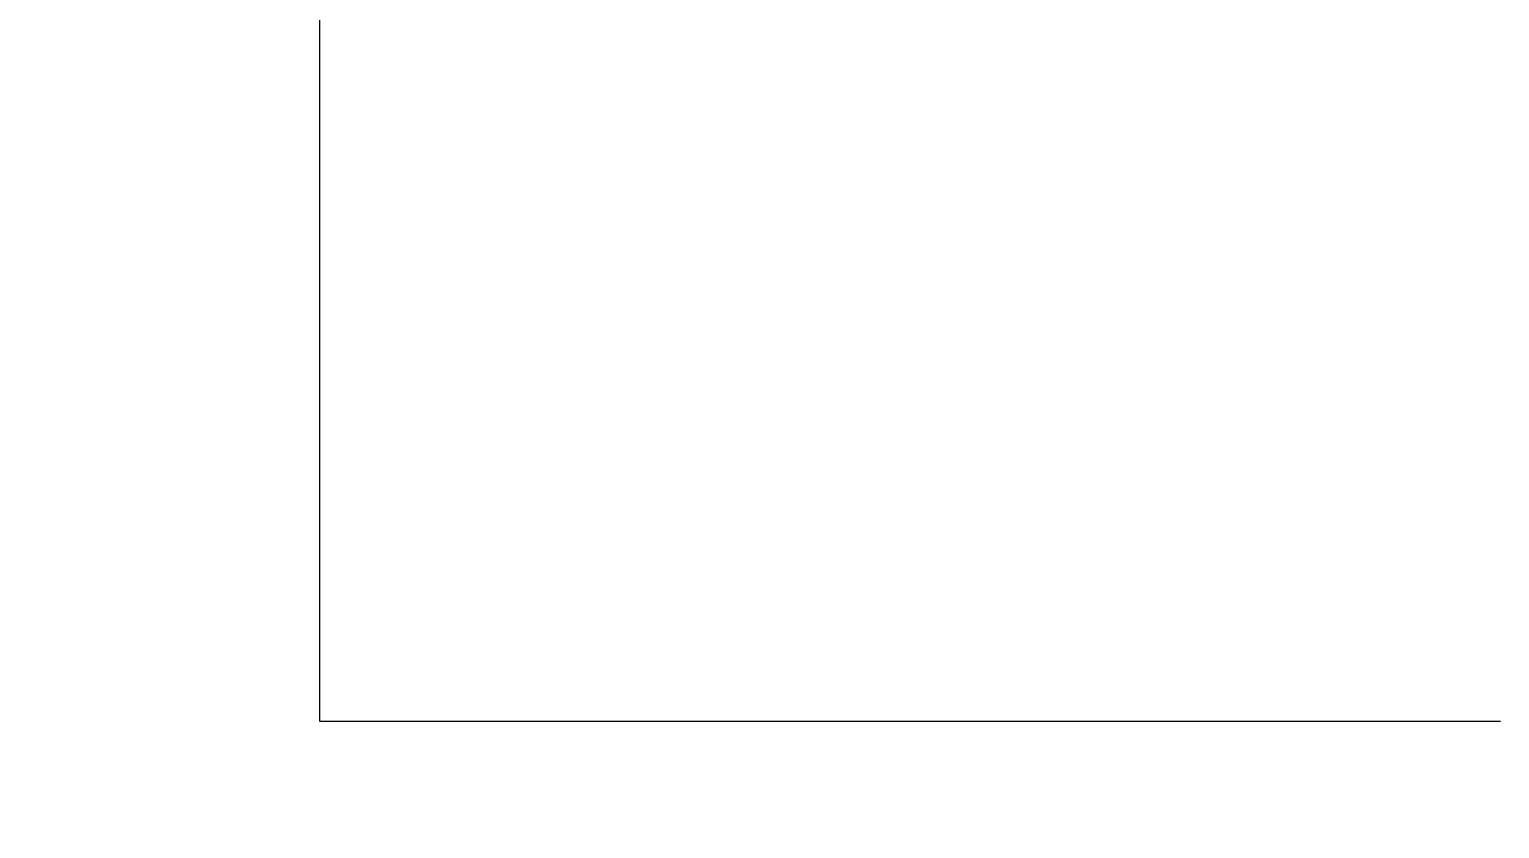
# Model space of a CAD drawing. Extents: x 65572 to 72871, y 30718 to 33858.
# Drawn here: x 65950.701 to 65953.214, y 30847.353 to 30848.719 of the extents above; entities that cross this region are included whole.
import ezdxf

# ---------------------------------------------------------------- set-up
doc = ezdxf.new("R2010")
doc.units = 0
doc.header["$LTSCALE"] = 0.5
doc.header["$MEASUREMENT"] = 0
doc.layers.get('0').update_dxf_attribs({"color": 20, "linetype": 'CONTINUOUS'})
doc.layers.get('DEFPOINTS').update_dxf_attribs({"linetype": 'CONTINUOUS', "lineweight": 5})
doc.layers.add('Annotations', color=40, linetype='CONTINUOUS', lineweight=5)
doc.layers.add('Layout', color=154, linetype='CONTINUOUS', lineweight=5)
doc.styles.get("Standard").update_dxf_attribs({"font": 'arial.ttf'})
doc.dimstyles.new('ARCH', dxfattribs={"dimscale": 96, "dimtxt": 0.0625, "dimasz": 0.0625, "dimexe": 0.04, "dimexo": 0.09375, "dimgap": 0.03125, "dimtad": 1, "dimdec": 0, "dimrnd": 0.0625, "dimzin": 3, "dimdsep": 46, "dimlunit": 4, "dimtxsty": 'Standard', "dimblk1": 'ARCHTICK', "dimblk2": 'ARCHTICK', "dimsah": 1, "dimcen": 0, "dimdle": 0.03125, "dimclrd": 256, "dimclre": 256, "dimclrt": 256, "dimazin": 0, "dimtfac": 1, "dimtdec": 0, "dimtmove": 2, "dimatfit": 3, "dimldrblk": 'OBLIQUE', "dimfxl": 0.3, "dimfxlon": 1, "dimfrac": 2, "dimarcsym": 0})

# ---------------------------------------------------------------- blocks, each defined once
blk = doc.blocks.new('_ArchTick')
at = {"const_width": 0.15}
blk.add_lwpolyline([(-0.5, -0.5), (0.5, 0.5)], dxfattribs=at)
blk = doc.blocks.new('*D33')
at = {"layer": 'Annotations', "lineweight": -2}
for p, q in [((65894.4316, 30757.0648), (65894.4316, 30880.0465)), ((65923.2316, 30877.0465), (65890.5916, 30877.0465)), ((65923.2316, 30760.0648), (65890.5916, 30760.0648))]:
    blk.add_line(p, q, dxfattribs=at)
at = {"layer": 'DEFPOINTS', "color": 0}
for p in [(65894.4316, 30877.0465), (65967.6312, 30877.0465), (65967.6312, 30760.0648)]:
    blk.add_point(p, dxfattribs=at)
at = {"layer": 'Annotations', "lineweight": -2, "xscale": 6, "yscale": 6, "zscale": 6}
for p, rotation in [((65894.4316, 30877.0465), 90), ((65894.4316, 30760.0648), 270)]:
    blk.add_blockref('_ArchTick', p, dxfattribs=dict(at, rotation=rotation))
at = {"layer": 'Annotations', "insert": (65900.4946, 30818.5556), "char_height": 6, "attachment_point": 5, "rotation": 270}
blk.add_mtext('9\'-9"', dxfattribs=at)
blk = doc.blocks.new('_Oblique')
at = {"lineweight": -2}
blk.add_line((-0.5, -0.5), (0.5, 0.5), dxfattribs=at)

msp = doc.modelspace()

# ---------------------------------------------------------------- linework, layer by layer
at = {"layer": 'Layout', "linetype": 'ByBlock'}
msp.add_line((65951.197051, 30850.037081), (65951.197051, 30847.537069), dxfattribs=at)
msp.add_lwpolyline([(65951.197051, 30847.537069), (65951.197742, 30847.537069), (65951.198433, 30847.537069), (65951.199124, 30847.537069), (65951.199814, 30847.537069), (65951.200505, 30847.537069), (65951.201196, 30847.537069), (65951.201887, 30847.537069), (65951.202578, 30847.537069), (65951.203269, 30847.537069), (65951.20396, 30847.537069), (65951.204651, 30847.537069), (65951.205342, 30847.537069), (65951.206033, 30847.537069), (65951.206724, 30847.537069), (65951.207414, 30847.537069), (65951.208105, 30847.537069), (65951.208796, 30847.537069), (65951.209487, 30847.537069), (65951.210178, 30847.537069), (65951.210869, 30847.537069), (65951.21156, 30847.537069), (65951.212251, 30847.537069), (65951.212942, 30847.537069), (65951.213633, 30847.537069), (65951.214324, 30847.537069), (65951.215014, 30847.537069), (65951.215705, 30847.537069), (65951.216396, 30847.537069), (65951.217087, 30847.537069), (65951.217778, 30847.537069), (65951.218469, 30847.537069), (65951.21916, 30847.537069), (65951.219851, 30847.537069), (65951.220542, 30847.537069), (65951.221233, 30847.537069), (65951.221924, 30847.537069), (65951.222614, 30847.537069), (65951.223305, 30847.537069), (65951.223996, 30847.537069), (65951.224687, 30847.537069), (65951.225378, 30847.537069), (65951.226069, 30847.537069), (65951.22676, 30847.537069), (65951.227451, 30847.537069), (65951.228142, 30847.537069), (65951.228833, 30847.537069), (65951.229524, 30847.537069), (65951.230214, 30847.537069), (65951.230905, 30847.537069), (65951.231596, 30847.537069), (65951.232287, 30847.537069), (65951.232978, 30847.537069), (65951.233669, 30847.537069), (65951.23436, 30847.537069), (65951.235051, 30847.537069), (65951.235742, 30847.537069), (65951.236433, 30847.537069), (65951.237124, 30847.537069), (65951.237814, 30847.537069), (65951.238505, 30847.537069), (65951.239196, 30847.537069), (65951.239887, 30847.537069), (65951.240578, 30847.537069), (65951.241269, 30847.537069), (65951.24196, 30847.537069), (65951.242651, 30847.537069), (65951.243342, 30847.537069), (65951.244033, 30847.537069), (65951.244724, 30847.537069), (65951.245414, 30847.537069), (65951.246105, 30847.537069), (65951.246796, 30847.537069), (65951.247487, 30847.537069), (65951.248178, 30847.537069), (65951.248869, 30847.537069), (65951.24956, 30847.537069), (65951.250251, 30847.537069), (65951.250942, 30847.537069), (65951.251633, 30847.537069), (65951.252324, 30847.537069), (65951.253014, 30847.537069), (65951.253705, 30847.537069), (65951.254396, 30847.537069), (65951.255087, 30847.537069), (65951.255778, 30847.537069), (65951.256469, 30847.537069), (65951.25716, 30847.537069), (65951.257851, 30847.537069), (65951.258542, 30847.537069), (65951.259233, 30847.537069), (65951.259924, 30847.537069), (65951.260614, 30847.537069), (65951.261305, 30847.537069), (65951.261996, 30847.537069), (65951.262687, 30847.537069), (65951.263378, 30847.537069), (65951.264069, 30847.537069), (65951.26476, 30847.537069), (65951.265451, 30847.537069), (65951.266142, 30847.537069), (65951.266833, 30847.537069), (65951.267524, 30847.537069), (65951.268214, 30847.537069), (65951.268905, 30847.537069), (65951.269596, 30847.537069), (65951.270287, 30847.537069), (65951.270978, 30847.537069), (65951.271669, 30847.537069), (65951.27236, 30847.537069), (65951.273051, 30847.537069), (65951.273742, 30847.537069), (65951.274433, 30847.537069), (65951.275124, 30847.537069), (65951.275814, 30847.537069), (65951.276505, 30847.537069), (65951.277196, 30847.537069), (65951.277887, 30847.537069), (65951.278578, 30847.537069), (65951.279269, 30847.537069), (65951.27996, 30847.537069), (65951.280651, 30847.537069), (65951.281342, 30847.537069), (65951.282033, 30847.537069), (65951.282724, 30847.537069), (65951.283415, 30847.537069), (65951.284105, 30847.537069), (65951.284796, 30847.537069), (65951.285487, 30847.537069), (65951.286178, 30847.537069), (65951.286869, 30847.537069), (65951.28756, 30847.537069), (65951.288251, 30847.537069), (65951.288942, 30847.537069), (65951.289633, 30847.537069), (65951.290324, 30847.537069), (65951.291015, 30847.537069), (65951.291705, 30847.537069), (65951.292396, 30847.537069), (65951.293087, 30847.537069), (65951.293778, 30847.537069), (65951.294469, 30847.537069), (65951.29516, 30847.537069), (65951.295851, 30847.537069), (65951.296542, 30847.537069), (65951.297233, 30847.537069), (65951.297924, 30847.537069), (65951.298615, 30847.537069), (65951.299305, 30847.537069), (65951.299996, 30847.537069), (65951.300687, 30847.537069), (65951.301378, 30847.537069), (65951.302069, 30847.537069), (65951.30276, 30847.537069), (65951.303451, 30847.537069), (65951.304142, 30847.537069), (65951.304833, 30847.537069), (65951.305524, 30847.537069), (65951.306215, 30847.537069), (65951.306905, 30847.537069), (65951.307596, 30847.537069), (65951.308287, 30847.537069), (65951.308978, 30847.537069), (65951.309669, 30847.537069), (65951.31036, 30847.537069), (65951.311051, 30847.537069), (65951.311742, 30847.537069), (65951.312433, 30847.537069), (65951.313124, 30847.537069), (65951.313815, 30847.537069), (65951.314505, 30847.537069), (65951.315196, 30847.537069), (65951.315887, 30847.537069), (65951.316578, 30847.537069), (65951.317269, 30847.537069), (65951.31796, 30847.537069), (65951.318651, 30847.537069), (65951.319342, 30847.537069), (65951.320033, 30847.537069), (65951.320724, 30847.537069), (65951.321415, 30847.537069), (65951.322105, 30847.537069), (65951.322796, 30847.537069), (65951.323487, 30847.537069), (65951.324178, 30847.537069), (65951.324869, 30847.537069), (65951.32556, 30847.537069), (65951.326251, 30847.537069), (65951.326942, 30847.537069), (65951.327633, 30847.537069), (65951.328324, 30847.537069), (65951.329015, 30847.537069), (65951.329705, 30847.537069), (65951.330396, 30847.537069), (65951.331087, 30847.537069), (65951.331778, 30847.537069), (65951.332469, 30847.537069), (65951.33316, 30847.537069), (65951.333851, 30847.537069), (65951.334542, 30847.537069), (65951.335233, 30847.537069), (65951.335924, 30847.537069), (65951.336615, 30847.537069), (65951.337305, 30847.537069), (65951.337996, 30847.537069), (65951.338687, 30847.537069), (65951.339378, 30847.537069), (65951.340069, 30847.537069), (65951.34076, 30847.537069), (65951.341451, 30847.537069), (65951.342142, 30847.537069), (65951.342833, 30847.537069), (65951.343524, 30847.537069), (65951.344215, 30847.537069), (65951.344905, 30847.537069), (65951.345596, 30847.537069), (65951.346287, 30847.537069), (65951.346978, 30847.537069), (65951.347669, 30847.537069), (65951.34836, 30847.537069), (65951.349051, 30847.537069), (65951.349742, 30847.537069), (65951.350433, 30847.537069), (65951.351124, 30847.537069), (65951.351815, 30847.537069), (65951.352505, 30847.537069), (65951.353196, 30847.537069), (65951.353887, 30847.537069), (65951.354578, 30847.537069), (65951.355269, 30847.537069), (65951.35596, 30847.537069), (65951.356651, 30847.537069), (65951.357342, 30847.537069), (65951.358033, 30847.537069), (65951.358724, 30847.537069), (65951.359415, 30847.537069), (65951.360105, 30847.537069), (65951.360796, 30847.537069), (65951.361487, 30847.537069), (65951.362178, 30847.537069), (65951.362869, 30847.537069), (65951.36356, 30847.537069), (65951.364251, 30847.537069), (65951.364942, 30847.537069), (65951.365633, 30847.537069), (65951.366324, 30847.537069), (65951.367015, 30847.537069), (65951.367705, 30847.537069), (65951.368396, 30847.537069), (65951.369087, 30847.537069), (65951.369778, 30847.537069), (65951.370469, 30847.537069), (65951.37116, 30847.537069), (65951.371851, 30847.537069), (65951.372542, 30847.537069), (65951.373233, 30847.537069), (65951.373924, 30847.537069), (65951.374615, 30847.537069), (65951.375306, 30847.537069), (65951.375996, 30847.537069), (65951.376687, 30847.537069), (65951.377378, 30847.537069), (65951.378069, 30847.537069), (65951.37876, 30847.537069), (65951.379451, 30847.537069), (65951.380142, 30847.537069), (65951.380833, 30847.537069), (65951.381524, 30847.537069), (65951.382215, 30847.537069), (65951.382906, 30847.537069), (65951.383596, 30847.537069), (65951.384287, 30847.537069), (65951.384978, 30847.537069), (65951.385669, 30847.537069), (65951.38636, 30847.537069), (65951.387051, 30847.537069), (65951.387742, 30847.537069), (65951.388433, 30847.537069), (65951.389124, 30847.537069), (65951.389815, 30847.537069), (65951.390506, 30847.537069), (65951.391196, 30847.537069), (65951.391887, 30847.537069), (65951.392578, 30847.537069), (65951.393269, 30847.537069), (65951.39396, 30847.537069), (65951.394651, 30847.537069), (65951.395342, 30847.537069), (65951.396033, 30847.537069), (65951.396724, 30847.537069), (65951.397415, 30847.537069), (65951.398106, 30847.537069), (65951.398796, 30847.537069), (65951.399487, 30847.537069), (65951.400178, 30847.537069), (65951.400869, 30847.537069), (65951.40156, 30847.537069), (65951.402251, 30847.537069), (65951.402942, 30847.537069), (65951.403633, 30847.537069), (65951.404324, 30847.537069), (65951.405015, 30847.537069), (65951.405706, 30847.537069), (65951.406396, 30847.537069), (65951.407087, 30847.537069), (65951.407778, 30847.537069), (65951.408469, 30847.537069), (65951.40916, 30847.537069), (65951.409851, 30847.537069), (65951.410542, 30847.537069), (65951.411233, 30847.537069), (65951.411924, 30847.537069), (65951.412615, 30847.537069), (65951.413306, 30847.537069), (65951.413996, 30847.537069), (65951.414687, 30847.537069), (65951.415378, 30847.537069), (65951.416069, 30847.537069), (65951.41676, 30847.537069), (65951.417451, 30847.537069), (65951.418142, 30847.537069), (65951.418833, 30847.537069), (65951.419524, 30847.537069), (65951.420215, 30847.537069), (65951.420906, 30847.537069), (65951.421596, 30847.537069), (65951.422287, 30847.537069), (65951.422978, 30847.537069), (65951.423669, 30847.537069), (65951.42436, 30847.537069), (65951.425051, 30847.537069), (65951.425742, 30847.537069), (65951.426433, 30847.537069), (65951.427124, 30847.537069), (65951.427815, 30847.537069), (65951.428506, 30847.537069), (65951.429196, 30847.537069), (65951.429887, 30847.537069), (65951.430578, 30847.537069), (65951.431269, 30847.537069), (65951.43196, 30847.537069), (65951.432651, 30847.537069), (65951.433342, 30847.537069), (65951.434033, 30847.537069), (65951.434724, 30847.537069), (65951.435415, 30847.537069), (65951.436106, 30847.537069), (65951.436796, 30847.537069), (65951.437487, 30847.537069), (65951.438178, 30847.537069), (65951.438869, 30847.537069), (65951.43956, 30847.537069), (65951.440251, 30847.537069), (65951.440942, 30847.537069), (65951.441633, 30847.537069), (65951.442324, 30847.537069), (65951.443015, 30847.537069), (65951.443706, 30847.537069), (65951.444396, 30847.537069), (65951.445087, 30847.537069), (65951.445778, 30847.537069), (65951.446469, 30847.537069), (65951.44716, 30847.537069), (65951.447851, 30847.537069), (65951.448542, 30847.537069), (65951.449233, 30847.537069), (65951.449924, 30847.537069), (65951.450615, 30847.537069), (65951.451306, 30847.537069), (65951.451996, 30847.537069), (65951.452687, 30847.537069), (65951.453378, 30847.537069), (65951.454069, 30847.537069), (65951.45476, 30847.537069), (65951.455451, 30847.537069), (65951.456142, 30847.537069), (65951.456833, 30847.537069), (65951.457524, 30847.537069), (65951.458215, 30847.537069), (65951.458906, 30847.537069), (65951.459596, 30847.537069), (65951.460287, 30847.537069), (65951.460978, 30847.537069), (65951.461669, 30847.537069), (65951.46236, 30847.537069), (65951.463051, 30847.537069), (65951.463742, 30847.537069), (65951.464433, 30847.537069), (65951.465124, 30847.537069), (65951.465815, 30847.537069), (65951.466506, 30847.537069), (65951.467197, 30847.537069), (65951.467887, 30847.537069), (65951.468578, 30847.537069), (65951.469269, 30847.537069), (65951.46996, 30847.537069), (65951.470651, 30847.537069), (65951.471342, 30847.537069), (65951.472033, 30847.537069), (65951.472724, 30847.537069), (65951.473415, 30847.537069), (65951.474106, 30847.537069), (65951.474797, 30847.537069), (65951.475487, 30847.537069), (65951.476178, 30847.537069), (65951.476869, 30847.537069), (65951.47756, 30847.537069), (65951.478251, 30847.537069), (65951.478942, 30847.537069), (65951.479633, 30847.537069), (65951.480324, 30847.537069), (65951.481015, 30847.537069), (65951.481706, 30847.537069), (65951.482397, 30847.537069), (65951.483087, 30847.537069), (65951.483778, 30847.537069), (65951.484469, 30847.537069), (65951.48516, 30847.537069), (65951.485851, 30847.537069), (65951.486542, 30847.537069), (65951.487233, 30847.537069), (65951.487924, 30847.537069), (65951.488615, 30847.537069), (65951.489306, 30847.537069), (65951.489997, 30847.537069), (65951.490687, 30847.537069), (65951.491378, 30847.537069), (65951.492069, 30847.537069), (65951.49276, 30847.537069), (65951.493451, 30847.537069), (65951.494142, 30847.537069), (65951.494833, 30847.537069), (65951.495524, 30847.537069), (65951.496215, 30847.537069), (65951.496906, 30847.537069), (65951.497597, 30847.537069), (65951.498287, 30847.537069), (65951.498978, 30847.537069), (65951.499669, 30847.537069), (65951.50036, 30847.537069), (65951.501051, 30847.537069), (65951.501742, 30847.537069), (65951.502433, 30847.537069), (65951.503124, 30847.537069), (65951.503815, 30847.537069), (65951.504506, 30847.537069), (65951.505197, 30847.537069), (65951.505887, 30847.537069), (65951.506578, 30847.537069), (65951.507269, 30847.537069), (65951.50796, 30847.537069), (65951.508651, 30847.537069), (65951.509342, 30847.537069), (65951.510033, 30847.537069), (65951.510724, 30847.537069), (65951.511415, 30847.537069), (65951.512106, 30847.537069), (65951.512797, 30847.537069), (65951.513487, 30847.537069), (65951.514178, 30847.537069), (65951.514869, 30847.537069), (65951.51556, 30847.537069), (65951.516251, 30847.537069), (65951.516942, 30847.537069), (65951.517633, 30847.537069), (65951.518324, 30847.537069), (65951.519015, 30847.537069), (65951.519706, 30847.537069), (65951.520397, 30847.537069), (65951.521087, 30847.537069), (65951.521778, 30847.537069), (65951.522469, 30847.537069), (65951.52316, 30847.537069), (65951.523851, 30847.537069), (65951.524542, 30847.537069), (65951.525233, 30847.537069), (65951.525924, 30847.537069), (65951.526615, 30847.537069), (65951.527306, 30847.537069), (65951.527997, 30847.537069), (65951.528687, 30847.537069), (65951.529378, 30847.537069), (65951.530069, 30847.537069), (65951.53076, 30847.537069), (65951.531451, 30847.537069), (65951.532142, 30847.537069), (65951.532833, 30847.537069), (65951.533524, 30847.537069), (65951.534215, 30847.537069), (65951.534906, 30847.537069), (65951.535597, 30847.537069), (65951.536287, 30847.537069), (65951.536978, 30847.537069), (65951.537669, 30847.537069), (65951.53836, 30847.537069), (65951.539051, 30847.537069), (65951.539742, 30847.537069), (65951.540433, 30847.537069), (65951.541124, 30847.537069), (65951.541815, 30847.537069), (65951.542506, 30847.537069), (65951.543197, 30847.537069), (65951.543887, 30847.537069), (65951.544578, 30847.537069), (65951.545269, 30847.537069), (65951.54596, 30847.537069), (65951.546651, 30847.537069), (65951.547342, 30847.537069), (65951.548033, 30847.537069), (65951.548724, 30847.537069), (65951.549415, 30847.537069), (65951.550106, 30847.537069), (65951.550797, 30847.537069), (65951.551487, 30847.537069), (65951.552178, 30847.537069), (65951.552869, 30847.537069), (65951.55356, 30847.537069), (65951.554251, 30847.537069), (65951.554942, 30847.537069), (65951.555633, 30847.537069), (65951.556324, 30847.537069), (65951.557015, 30847.537069), (65951.557706, 30847.537069), (65951.558397, 30847.537069), (65951.559088, 30847.537069), (65951.559778, 30847.537069), (65951.560469, 30847.537069), (65951.56116, 30847.537069), (65951.561851, 30847.537069), (65951.562542, 30847.537069), (65951.563233, 30847.537069), (65951.563924, 30847.537069), (65951.564615, 30847.537069), (65951.565306, 30847.537069), (65951.565997, 30847.537069), (65951.566688, 30847.537069), (65951.567378, 30847.537069), (65951.568069, 30847.537069), (65951.56876, 30847.537069), (65951.569451, 30847.537069), (65951.570142, 30847.537069), (65951.570833, 30847.537069), (65951.571524, 30847.537069), (65951.572215, 30847.537069), (65951.572906, 30847.537069), (65951.573597, 30847.537069), (65951.574288, 30847.537069), (65951.574978, 30847.537069), (65951.575669, 30847.537069), (65951.57636, 30847.537069), (65951.577051, 30847.537069), (65951.577742, 30847.537069), (65951.578433, 30847.537069), (65951.579124, 30847.537069), (65951.579815, 30847.537069), (65951.580506, 30847.537069), (65951.581197, 30847.537069), (65951.581888, 30847.537069), (65951.582578, 30847.537069), (65951.583269, 30847.537069), (65951.58396, 30847.537069), (65951.584651, 30847.537069), (65951.585342, 30847.537069), (65951.586033, 30847.537069), (65951.586724, 30847.537069), (65951.587415, 30847.537069), (65951.588106, 30847.537069), (65951.588797, 30847.537069), (65951.589488, 30847.537069), (65951.590178, 30847.537069), (65951.590869, 30847.537069), (65951.59156, 30847.537069), (65951.592251, 30847.537069), (65951.592942, 30847.537069), (65951.593633, 30847.537069), (65951.594324, 30847.537069), (65951.595015, 30847.537069), (65951.595706, 30847.537069), (65951.596397, 30847.537069), (65951.597088, 30847.537069), (65951.597778, 30847.537069), (65951.598469, 30847.537069), (65951.59916, 30847.537069), (65951.599851, 30847.537069), (65951.600542, 30847.537069), (65951.601233, 30847.537069), (65951.601924, 30847.537069), (65951.602615, 30847.537069), (65951.603306, 30847.537069), (65951.603997, 30847.537069), (65951.604688, 30847.537069), (65951.605378, 30847.537069), (65951.606069, 30847.537069), (65951.60676, 30847.537069), (65951.607451, 30847.537069), (65951.608142, 30847.537069), (65951.608833, 30847.537069), (65951.609524, 30847.537069), (65951.610215, 30847.537069), (65951.610906, 30847.537069), (65951.611597, 30847.537069), (65951.612288, 30847.537069), (65951.612978, 30847.537069), (65951.613669, 30847.537069), (65951.61436, 30847.537069), (65951.615051, 30847.537069), (65951.615742, 30847.537069), (65951.616433, 30847.537069), (65951.617124, 30847.537069), (65951.617815, 30847.537069), (65951.618506, 30847.537069), (65951.619197, 30847.537069), (65951.619888, 30847.537069), (65951.620578, 30847.537069), (65951.621269, 30847.537069), (65951.62196, 30847.537069), (65951.622651, 30847.537069), (65951.623342, 30847.537069), (65951.624033, 30847.537069), (65951.624724, 30847.537069), (65951.625415, 30847.537069), (65951.626106, 30847.537069), (65951.626797, 30847.537069), (65951.627488, 30847.537069), (65951.628178, 30847.537069), (65951.628869, 30847.537069), (65951.62956, 30847.537069), (65951.630251, 30847.537069), (65951.630942, 30847.537069), (65951.631633, 30847.537069), (65951.632324, 30847.537069), (65951.633015, 30847.537069), (65951.633706, 30847.537069), (65951.634397, 30847.537069), (65951.635088, 30847.537069), (65951.635778, 30847.537069), (65951.636469, 30847.537069), (65951.63716, 30847.537069), (65951.637851, 30847.537069), (65951.638542, 30847.537069), (65951.639233, 30847.537069), (65951.639924, 30847.537069), (65951.640615, 30847.537069), (65951.641306, 30847.537069), (65951.641997, 30847.537069), (65951.642688, 30847.537069), (65951.643378, 30847.537069), (65951.644069, 30847.537069), (65951.64476, 30847.537069), (65951.645451, 30847.537069), (65951.646142, 30847.537069), (65951.646833, 30847.537069), (65951.647524, 30847.537069), (65951.648215, 30847.537069), (65951.648906, 30847.537069), (65951.649597, 30847.537069), (65951.650288, 30847.537069), (65951.650979, 30847.537069), (65951.651669, 30847.537069), (65951.65236, 30847.537069), (65951.653051, 30847.537069), (65951.653742, 30847.537069), (65951.654433, 30847.537069), (65951.655124, 30847.537069), (65951.655815, 30847.537069), (65951.656506, 30847.537069), (65951.657197, 30847.537069), (65951.657888, 30847.537069), (65951.658579, 30847.537069), (65951.659269, 30847.537069), (65951.65996, 30847.537069), (65951.660651, 30847.537069), (65951.661342, 30847.537069), (65951.662033, 30847.537069), (65951.662724, 30847.537069), (65951.663415, 30847.537069), (65951.664106, 30847.537069), (65951.664797, 30847.537069), (65951.665488, 30847.537069), (65951.666179, 30847.537069), (65951.666869, 30847.537069), (65951.66756, 30847.537069), (65951.668251, 30847.537069), (65951.668942, 30847.537069), (65951.669633, 30847.537069), (65951.670324, 30847.537069), (65951.671015, 30847.537069), (65951.671706, 30847.537069), (65951.672397, 30847.537069), (65951.673088, 30847.537069), (65951.673779, 30847.537069), (65951.674469, 30847.537069), (65951.67516, 30847.537069), (65951.675851, 30847.537069), (65951.676542, 30847.537069), (65951.677233, 30847.537069), (65951.677924, 30847.537069), (65951.678615, 30847.537069), (65951.679306, 30847.537069), (65951.679997, 30847.537069), (65951.680688, 30847.537069), (65951.681379, 30847.537069), (65951.682069, 30847.537069), (65951.68276, 30847.537069), (65951.683451, 30847.537069), (65951.684142, 30847.537069), (65951.684833, 30847.537069), (65951.685524, 30847.537069), (65951.686215, 30847.537069), (65951.686906, 30847.537069), (65951.687597, 30847.537069), (65951.688288, 30847.537069), (65951.688979, 30847.537069), (65951.689669, 30847.537069), (65951.69036, 30847.537069), (65951.691051, 30847.537069), (65951.691742, 30847.537069), (65951.692433, 30847.537069), (65951.693124, 30847.537069), (65951.693815, 30847.537069), (65951.694506, 30847.537069), (65951.695197, 30847.537069), (65951.695888, 30847.537069), (65951.696579, 30847.537069), (65951.697269, 30847.537069), (65951.69796, 30847.537069), (65951.698651, 30847.537069), (65951.699342, 30847.537069), (65951.700033, 30847.537069), (65951.700724, 30847.537069), (65951.701415, 30847.537069), (65951.702106, 30847.537069), (65951.702797, 30847.537069), (65951.703488, 30847.537069), (65951.704179, 30847.537069), (65951.704869, 30847.537069), (65951.70556, 30847.537069), (65951.706251, 30847.537069), (65951.706942, 30847.537069), (65951.707633, 30847.537069), (65951.708324, 30847.537069), (65951.709015, 30847.537069), (65951.709706, 30847.537069), (65951.710397, 30847.537069), (65951.711088, 30847.537069), (65951.711779, 30847.537069), (65951.712469, 30847.537069), (65951.71316, 30847.537069), (65951.713851, 30847.537069), (65951.714542, 30847.537069), (65951.715233, 30847.537069), (65951.715924, 30847.537069), (65951.716615, 30847.537069), (65951.717306, 30847.537069), (65951.717997, 30847.537069), (65951.718688, 30847.537069), (65951.719379, 30847.537069), (65951.720069, 30847.537069), (65951.72076, 30847.537069), (65951.721451, 30847.537069), (65951.722142, 30847.537069), (65951.722833, 30847.537069), (65951.723524, 30847.537069), (65951.724215, 30847.537069), (65951.724906, 30847.537069), (65951.725597, 30847.537069), (65951.726288, 30847.537069), (65951.726979, 30847.537069), (65951.727669, 30847.537069), (65951.72836, 30847.537069), (65951.729051, 30847.537069), (65951.729742, 30847.537069), (65951.730433, 30847.537069), (65951.731124, 30847.537069), (65951.731815, 30847.537069), (65951.732506, 30847.537069), (65951.733197, 30847.537069), (65951.733888, 30847.537069), (65951.734579, 30847.537069), (65951.735269, 30847.537069), (65951.73596, 30847.537069), (65951.736651, 30847.537069), (65951.737342, 30847.537069), (65951.738033, 30847.537069), (65951.738724, 30847.537069), (65951.739415, 30847.537069), (65951.740106, 30847.537069), (65951.740797, 30847.537069), (65951.741488, 30847.537069), (65951.742179, 30847.537069), (65951.74287, 30847.537069), (65951.74356, 30847.537069), (65951.744251, 30847.537069), (65951.744942, 30847.537069), (65951.745633, 30847.537069), (65951.746324, 30847.537069), (65951.747015, 30847.537069), (65951.747706, 30847.537069), (65951.748397, 30847.537069), (65951.749088, 30847.537069), (65951.749779, 30847.537069), (65951.75047, 30847.537069), (65951.75116, 30847.537069), (65951.751851, 30847.537069), (65951.752542, 30847.537069), (65951.753233, 30847.537069), (65951.753924, 30847.537069), (65951.754615, 30847.537069), (65951.755306, 30847.537069), (65951.755997, 30847.537069), (65951.756688, 30847.537069), (65951.757379, 30847.537069), (65951.75807, 30847.537069), (65951.75876, 30847.537069), (65951.759451, 30847.537069), (65951.760142, 30847.537069), (65951.760833, 30847.537069), (65951.761524, 30847.537069), (65951.762215, 30847.537069), (65951.762906, 30847.537069), (65951.763597, 30847.537069), (65951.764288, 30847.537069), (65951.764979, 30847.537069), (65951.76567, 30847.537069), (65951.76636, 30847.537069), (65951.767051, 30847.537069), (65951.767742, 30847.537069), (65951.768433, 30847.537069), (65951.769124, 30847.537069), (65951.769815, 30847.537069), (65951.770506, 30847.537069), (65951.771197, 30847.537069), (65951.771888, 30847.537069), (65951.772579, 30847.537069), (65951.77327, 30847.537069), (65951.77396, 30847.537069), (65951.774651, 30847.537069), (65951.775342, 30847.537069), (65951.776033, 30847.537069), (65951.776724, 30847.537069), (65951.777415, 30847.537069), (65951.778106, 30847.537069), (65951.778797, 30847.537069), (65951.779488, 30847.537069), (65951.780179, 30847.537069), (65951.78087, 30847.537069), (65951.78156, 30847.537069), (65951.782251, 30847.537069), (65951.782942, 30847.537069), (65951.783633, 30847.537069), (65951.784324, 30847.537069), (65951.785015, 30847.537069), (65951.785706, 30847.537069), (65951.786397, 30847.537069), (65951.787088, 30847.537069), (65951.787779, 30847.537069), (65951.78847, 30847.537069), (65951.78916, 30847.537069), (65951.789851, 30847.537069), (65951.790542, 30847.537069), (65951.791233, 30847.537069), (65951.791924, 30847.537069), (65951.792615, 30847.537069), (65951.793306, 30847.537069), (65951.793997, 30847.537069), (65951.794688, 30847.537069), (65951.795379, 30847.537069), (65951.79607, 30847.537069), (65951.79676, 30847.537069), (65951.797451, 30847.537069), (65951.798142, 30847.537069), (65951.798929, 30847.537069), (65951.800968, 30847.537069), (65951.803006, 30847.537069), (65951.805044, 30847.537069), (65951.807082, 30847.537069), (65951.80912, 30847.537069), (65951.811158, 30847.537069), (65951.813196, 30847.537069), (65951.815234, 30847.537069), (65951.817272, 30847.537069), (65951.81931, 30847.537069), (65951.821348, 30847.537069), (65951.823386, 30847.537069), (65951.825425, 30847.537069), (65951.827463, 30847.537069), (65951.829501, 30847.537069), (65951.831539, 30847.537069), (65951.833577, 30847.537069), (65951.835615, 30847.537069), (65951.837653, 30847.537069), (65951.839691, 30847.537069), (65951.841729, 30847.537069), (65951.843767, 30847.537069), (65951.845805, 30847.537069), (65951.847843, 30847.537069), (65951.849882, 30847.537069), (65951.85192, 30847.537069), (65951.853958, 30847.537069), (65951.855996, 30847.537069), (65951.858034, 30847.537069), (65951.860072, 30847.537069), (65951.86211, 30847.537069), (65951.864148, 30847.537069), (65951.866186, 30847.537069), (65951.868224, 30847.537069), (65951.870262, 30847.537069), (65951.8723, 30847.537069), (65951.874339, 30847.537069), (65951.876377, 30847.537069), (65951.878415, 30847.537069), (65951.880453, 30847.537069), (65951.882491, 30847.537069), (65951.884529, 30847.537069), (65951.886567, 30847.537069), (65951.888605, 30847.537069), (65951.890643, 30847.537069), (65951.892681, 30847.537069), (65951.894719, 30847.537069), (65951.896757, 30847.537069), (65951.898796, 30847.537069), (65951.900834, 30847.537069), (65951.902872, 30847.537069), (65951.90491, 30847.537069), (65951.906948, 30847.537069), (65951.908986, 30847.537069), (65951.911024, 30847.537069), (65951.913062, 30847.537069), (65951.9151, 30847.537069), (65951.917138, 30847.537069), (65951.919176, 30847.537069), (65951.921214, 30847.537069), (65951.923253, 30847.537069), (65951.925291, 30847.537069), (65951.927329, 30847.537069), (65951.929367, 30847.537069), (65951.931405, 30847.537069), (65951.933443, 30847.537069), (65951.935481, 30847.537069), (65951.937519, 30847.537069), (65951.939557, 30847.537069), (65951.941595, 30847.537069), (65951.943633, 30847.537069), (65951.945671, 30847.537069), (65951.94771, 30847.537069), (65951.949748, 30847.537069), (65951.951786, 30847.537069), (65951.953824, 30847.537069), (65951.955862, 30847.537069), (65951.9579, 30847.537069), (65951.959938, 30847.537069), (65951.961976, 30847.537069), (65951.964014, 30847.537069), (65951.966052, 30847.537069), (65951.96809, 30847.537069), (65951.970128, 30847.537069), (65951.972167, 30847.537069), (65951.974205, 30847.537069), (65951.976243, 30847.537069), (65951.978281, 30847.537069), (65951.980319, 30847.537069), (65951.982357, 30847.537069), (65951.984395, 30847.537069), (65951.986433, 30847.537069), (65951.988471, 30847.537069), (65951.990509, 30847.537069), (65951.992547, 30847.537069), (65951.994586, 30847.537069), (65951.996624, 30847.537069), (65951.998662, 30847.537069), (65952.0007, 30847.537069), (65952.002738, 30847.537069), (65952.004776, 30847.537069), (65952.006814, 30847.537069), (65952.008852, 30847.537069), (65952.01089, 30847.537069), (65952.012928, 30847.537069), (65952.014966, 30847.537069), (65952.017004, 30847.537069), (65952.019043, 30847.537069), (65952.021081, 30847.537069), (65952.023119, 30847.537069), (65952.025157, 30847.537069), (65952.027195, 30847.537069), (65952.029233, 30847.537069), (65952.031271, 30847.537069), (65952.033309, 30847.537069), (65952.035347, 30847.537069), (65952.037385, 30847.537069), (65952.039423, 30847.537069), (65952.041461, 30847.537069), (65952.0435, 30847.537069), (65952.045538, 30847.537069), (65952.047576, 30847.537069), (65952.049614, 30847.537069), (65952.051652, 30847.537069), (65952.05369, 30847.537069), (65952.055728, 30847.537069), (65952.057766, 30847.537069), (65952.059804, 30847.537069), (65952.061842, 30847.537069), (65952.06388, 30847.537069), (65952.065918, 30847.537069), (65952.067957, 30847.537069), (65952.069995, 30847.537069), (65952.072033, 30847.537069), (65952.074071, 30847.537069), (65952.076109, 30847.537069), (65952.078147, 30847.537069), (65952.080185, 30847.537069), (65952.082223, 30847.537069), (65952.084261, 30847.537069), (65952.086299, 30847.537069), (65952.088337, 30847.537069), (65952.090375, 30847.537069), (65952.092414, 30847.537069), (65952.094452, 30847.537069), (65952.09649, 30847.537069), (65952.098528, 30847.537069), (65952.100566, 30847.537069), (65952.102604, 30847.537069), (65952.104642, 30847.537069), (65952.10668, 30847.537069), (65952.108718, 30847.537069), (65952.110756, 30847.537069), (65952.112794, 30847.537069), (65952.114832, 30847.537069), (65952.116871, 30847.537069), (65952.118909, 30847.537069), (65952.120947, 30847.537069), (65952.122985, 30847.537069), (65952.125023, 30847.537069), (65952.127061, 30847.537069), (65952.129099, 30847.537069), (65952.131137, 30847.537069), (65952.133175, 30847.537069), (65952.135213, 30847.537069), (65952.137251, 30847.537069), (65952.139289, 30847.537069), (65952.141328, 30847.537069), (65952.143366, 30847.537069), (65952.145404, 30847.537069), (65952.147442, 30847.537069), (65952.14948, 30847.537069), (65952.151518, 30847.537069), (65952.153556, 30847.537069), (65952.155594, 30847.537069), (65952.157632, 30847.537069), (65952.15967, 30847.537069), (65952.161708, 30847.537069), (65952.163746, 30847.537069), (65952.165785, 30847.537069), (65952.167823, 30847.537069), (65952.169861, 30847.537069), (65952.171899, 30847.537069), (65952.173937, 30847.537069), (65952.175975, 30847.537069), (65952.178013, 30847.537069), (65952.180051, 30847.537069), (65952.182089, 30847.537069), (65952.184127, 30847.537069), (65952.186165, 30847.537069), (65952.188204, 30847.537069), (65952.190242, 30847.537069), (65952.19228, 30847.537069), (65952.194318, 30847.537069), (65952.196356, 30847.537069), (65952.198394, 30847.537069), (65952.200432, 30847.537069), (65952.20247, 30847.537069), (65952.204508, 30847.537069), (65952.206546, 30847.537069), (65952.208584, 30847.537069), (65952.210622, 30847.537069), (65952.212661, 30847.537069), (65952.214699, 30847.537069), (65952.216737, 30847.537069), (65952.218775, 30847.537069), (65952.220813, 30847.537069), (65952.222851, 30847.537069), (65952.224889, 30847.537069), (65952.226927, 30847.537069), (65952.228965, 30847.537069), (65952.231003, 30847.537069), (65952.233041, 30847.537069), (65952.235079, 30847.537069), (65952.237118, 30847.537069), (65952.239156, 30847.537069), (65952.241194, 30847.537069), (65952.243232, 30847.537069), (65952.24527, 30847.537069), (65952.247308, 30847.537069), (65952.249346, 30847.537069), (65952.251384, 30847.537069), (65952.253422, 30847.537069), (65952.25546, 30847.537069), (65952.257498, 30847.537069), (65952.259536, 30847.537069), (65952.261575, 30847.537069), (65952.263613, 30847.537069), (65952.265651, 30847.537069), (65952.267689, 30847.537069), (65952.269727, 30847.537069), (65952.271765, 30847.537069), (65952.273803, 30847.537069), (65952.275841, 30847.537069), (65952.277879, 30847.537069), (65952.279917, 30847.537069), (65952.281955, 30847.537069), (65952.283993, 30847.537069), (65952.286032, 30847.537069), (65952.28807, 30847.537069), (65952.290108, 30847.537069), (65952.292146, 30847.537069), (65952.294184, 30847.537069), (65952.296222, 30847.537069), (65952.29826, 30847.537069), (65952.300298, 30847.537069), (65952.302336, 30847.537069), (65952.304374, 30847.537069), (65952.306412, 30847.537069), (65952.30845, 30847.537069), (65952.310489, 30847.537069), (65952.312527, 30847.537069), (65952.314565, 30847.537069), (65952.316603, 30847.537069), (65952.318641, 30847.537069), (65952.320679, 30847.537069), (65952.322717, 30847.537069), (65952.324755, 30847.537069), (65952.326793, 30847.537069), (65952.328831, 30847.537069), (65952.330869, 30847.537069), (65952.332907, 30847.537069), (65952.334946, 30847.537069), (65952.336984, 30847.537069), (65952.339022, 30847.537069), (65952.34106, 30847.537069), (65952.343098, 30847.537069), (65952.345136, 30847.537069), (65952.347174, 30847.537069), (65952.349212, 30847.537069), (65952.35125, 30847.537069), (65952.353288, 30847.537069), (65952.355326, 30847.537069), (65952.357364, 30847.537069), (65952.359403, 30847.537069), (65952.361441, 30847.537069), (65952.363479, 30847.537069), (65952.365517, 30847.537069), (65952.367555, 30847.537069), (65952.369593, 30847.537069), (65952.371631, 30847.537069), (65952.373669, 30847.537069), (65952.375707, 30847.537069), (65952.377745, 30847.537069), (65952.379783, 30847.537069), (65952.381822, 30847.537069), (65952.38386, 30847.537069), (65952.385898, 30847.537069), (65952.387936, 30847.537069), (65952.389974, 30847.537069), (65952.392012, 30847.537069), (65952.39405, 30847.537069), (65952.396088, 30847.537069), (65952.398126, 30847.537069), (65952.400164, 30847.537069), (65952.402202, 30847.537069), (65952.40424, 30847.537069), (65952.406279, 30847.537069), (65952.408317, 30847.537069), (65952.410355, 30847.537069), (65952.412393, 30847.537069), (65952.414431, 30847.537069), (65952.416469, 30847.537069), (65952.418507, 30847.537069), (65952.420545, 30847.537069), (65952.422583, 30847.537069), (65952.424621, 30847.537069), (65952.426659, 30847.537069), (65952.428697, 30847.537069), (65952.430736, 30847.537069), (65952.432774, 30847.537069), (65952.434812, 30847.537069), (65952.43685, 30847.537069), (65952.438888, 30847.537069), (65952.440926, 30847.537069), (65952.442964, 30847.537069), (65952.445002, 30847.537069), (65952.44704, 30847.537069), (65952.449078, 30847.537069), (65952.451116, 30847.537069), (65952.453154, 30847.537069), (65952.455193, 30847.537069), (65952.457231, 30847.537069), (65952.459269, 30847.537069), (65952.461307, 30847.537069), (65952.463345, 30847.537069), (65952.465383, 30847.537069), (65952.467421, 30847.537069), (65952.469459, 30847.537069), (65952.471497, 30847.537069), (65952.473535, 30847.537069), (65952.475573, 30847.537069), (65952.477611, 30847.537069), (65952.47965, 30847.537069), (65952.481688, 30847.537069), (65952.483726, 30847.537069), (65952.485764, 30847.537069), (65952.487802, 30847.537069), (65952.48984, 30847.537069), (65952.491878, 30847.537069), (65952.493916, 30847.537069), (65952.495954, 30847.537069), (65952.497992, 30847.537069), (65952.50003, 30847.537069), (65952.502068, 30847.537069), (65952.504107, 30847.537069), (65952.506145, 30847.537069), (65952.508183, 30847.537069), (65952.510221, 30847.537069), (65952.512259, 30847.537069), (65952.514297, 30847.537069), (65952.516335, 30847.537069), (65952.518373, 30847.537069), (65952.520411, 30847.537069), (65952.522449, 30847.537069), (65952.524487, 30847.537069), (65952.526525, 30847.537069), (65952.528564, 30847.537069), (65952.530602, 30847.537069), (65952.53264, 30847.537069), (65952.534678, 30847.537069), (65952.536716, 30847.537069), (65952.538754, 30847.537069), (65952.540792, 30847.537069), (65952.54283, 30847.537069), (65952.544868, 30847.537069), (65952.546906, 30847.537069), (65952.548944, 30847.537069), (65952.550982, 30847.537069), (65952.553021, 30847.537069), (65952.555059, 30847.537069), (65952.557097, 30847.537069), (65952.559135, 30847.537069), (65952.561173, 30847.537069), (65952.563211, 30847.537069), (65952.565249, 30847.537069), (65952.567287, 30847.537069), (65952.569325, 30847.537069), (65952.571363, 30847.537069), (65952.573401, 30847.537069), (65952.57544, 30847.537069), (65952.577478, 30847.537069), (65952.579516, 30847.537069), (65952.581554, 30847.537069), (65952.583592, 30847.537069), (65952.58563, 30847.537069), (65952.587668, 30847.537069), (65952.589706, 30847.537069), (65952.591744, 30847.537069), (65952.593782, 30847.537069), (65952.59582, 30847.537069), (65952.597858, 30847.537069), (65952.599897, 30847.537069), (65952.601935, 30847.537069), (65952.603973, 30847.537069), (65952.606011, 30847.537069), (65952.608049, 30847.537069), (65952.610087, 30847.537069), (65952.612125, 30847.537069), (65952.614163, 30847.537069), (65952.616201, 30847.537069), (65952.618239, 30847.537069), (65952.620277, 30847.537069), (65952.622315, 30847.537069), (65952.624354, 30847.537069), (65952.626392, 30847.537069), (65952.62843, 30847.537069), (65952.630468, 30847.537069), (65952.632506, 30847.537069), (65952.634544, 30847.537069), (65952.636582, 30847.537069), (65952.63862, 30847.537069), (65952.640658, 30847.537069), (65952.642696, 30847.537069), (65952.644734, 30847.537069), (65952.646772, 30847.537069), (65952.648811, 30847.537069), (65952.650849, 30847.537069), (65952.652887, 30847.537069), (65952.654925, 30847.537069), (65952.656963, 30847.537069), (65952.659001, 30847.537069), (65952.661039, 30847.537069), (65952.663077, 30847.537069), (65952.665115, 30847.537069), (65952.667153, 30847.537069), (65952.669191, 30847.537069), (65952.671229, 30847.537069), (65952.673268, 30847.537069), (65952.675306, 30847.537069), (65952.677344, 30847.537069), (65952.679382, 30847.537069), (65952.68142, 30847.537069), (65952.683458, 30847.537069), (65952.685496, 30847.537069), (65952.687534, 30847.537069), (65952.689572, 30847.537069), (65952.69161, 30847.537069), (65952.693648, 30847.537069), (65952.695686, 30847.537069), (65952.697725, 30847.537069), (65952.699763, 30847.537069), (65952.701801, 30847.537069), (65952.703839, 30847.537069), (65952.705877, 30847.537069), (65952.707915, 30847.537069), (65952.709953, 30847.537069), (65952.711991, 30847.537069), (65952.714029, 30847.537069), (65952.716067, 30847.537069), (65952.718105, 30847.537069), (65952.720143, 30847.537069), (65952.722182, 30847.537069), (65952.72422, 30847.537069), (65952.726258, 30847.537069), (65952.728296, 30847.537069), (65952.730334, 30847.537069), (65952.732372, 30847.537069), (65952.73441, 30847.537069), (65952.736448, 30847.537069), (65952.738486, 30847.537069), (65952.740524, 30847.537069), (65952.742562, 30847.537069), (65952.7446, 30847.537069), (65952.746639, 30847.537069), (65952.748677, 30847.537069), (65952.750715, 30847.537069), (65952.752753, 30847.537069), (65952.754791, 30847.537069), (65952.756829, 30847.537069), (65952.758867, 30847.537069), (65952.760905, 30847.537069), (65952.762943, 30847.537069), (65952.764981, 30847.537069), (65952.767019, 30847.537069), (65952.769058, 30847.537069), (65952.771096, 30847.537069), (65952.773134, 30847.537069), (65952.775172, 30847.537069), (65952.77721, 30847.537069), (65952.779248, 30847.537069), (65952.781286, 30847.537069), (65952.783324, 30847.537069), (65952.785362, 30847.537069), (65952.7874, 30847.537069), (65952.789438, 30847.537069), (65952.791476, 30847.537069), (65952.793515, 30847.537069), (65952.795553, 30847.537069), (65952.797591, 30847.537069), (65952.799629, 30847.537069), (65952.801667, 30847.537069), (65952.803705, 30847.537069), (65952.805743, 30847.537069), (65952.807781, 30847.537069), (65952.809819, 30847.537069), (65952.811857, 30847.537069), (65952.813895, 30847.537069), (65952.815933, 30847.537069), (65952.817972, 30847.537069), (65952.82001, 30847.537069), (65952.822048, 30847.537069), (65952.824086, 30847.537069), (65952.826124, 30847.537069), (65952.828162, 30847.537069), (65952.8302, 30847.537069), (65952.832238, 30847.537069), (65952.834276, 30847.537069), (65952.836314, 30847.537069), (65952.838352, 30847.537069), (65952.84039, 30847.537069), (65952.842429, 30847.537069), (65952.844467, 30847.537069), (65952.846505, 30847.537069), (65952.848543, 30847.537069), (65952.850581, 30847.537069), (65952.852619, 30847.537069), (65952.854657, 30847.537069), (65952.856695, 30847.537069), (65952.858733, 30847.537069), (65952.860771, 30847.537069), (65952.862809, 30847.537069), (65952.864847, 30847.537069), (65952.866886, 30847.537069), (65952.868924, 30847.537069), (65952.870962, 30847.537069), (65952.873, 30847.537069), (65952.875038, 30847.537069), (65952.877076, 30847.537069), (65952.879114, 30847.537069), (65952.881152, 30847.537069), (65952.88319, 30847.537069), (65952.885228, 30847.537069), (65952.887266, 30847.537069), (65952.889304, 30847.537069), (65952.891343, 30847.537069), (65952.893381, 30847.537069), (65952.895419, 30847.537069), (65952.897457, 30847.537069), (65952.899495, 30847.537069), (65952.901533, 30847.537069), (65952.903571, 30847.537069), (65952.905609, 30847.537069), (65952.907647, 30847.537069), (65952.909685, 30847.537069), (65952.911723, 30847.537069), (65952.913761, 30847.537069), (65952.9158, 30847.537069), (65952.917838, 30847.537069), (65952.919876, 30847.537069), (65952.921914, 30847.537069), (65952.923952, 30847.537069), (65952.92599, 30847.537069), (65952.928028, 30847.537069), (65952.930066, 30847.537069), (65952.932104, 30847.537069), (65952.934142, 30847.537069), (65952.93618, 30847.537069), (65952.938218, 30847.537069), (65952.940257, 30847.537069), (65952.942295, 30847.537069), (65952.944333, 30847.537069), (65952.946371, 30847.537069), (65952.948409, 30847.537069), (65952.950447, 30847.537069), (65952.952485, 30847.537069), (65952.954523, 30847.537069), (65952.956561, 30847.537069), (65952.958599, 30847.537069), (65952.960637, 30847.537069), (65952.962676, 30847.537069), (65952.964714, 30847.537069), (65952.966752, 30847.537069), (65952.96879, 30847.537069), (65952.970828, 30847.537069), (65952.972866, 30847.537069), (65952.974904, 30847.537069), (65952.976942, 30847.537069), (65952.97898, 30847.537069), (65952.981018, 30847.537069), (65952.983056, 30847.537069), (65952.985094, 30847.537069), (65952.987133, 30847.537069), (65952.989171, 30847.537069), (65952.991209, 30847.537069), (65952.993247, 30847.537069), (65952.995285, 30847.537069), (65952.997323, 30847.537069), (65952.999361, 30847.537069), (65953.001399, 30847.537069), (65953.003437, 30847.537069), (65953.005475, 30847.537069), (65953.007513, 30847.537069), (65953.009551, 30847.537069), (65953.01159, 30847.537069), (65953.013628, 30847.537069), (65953.015666, 30847.537069), (65953.017704, 30847.537069), (65953.019742, 30847.537069), (65953.02178, 30847.537069), (65953.023818, 30847.537069), (65953.025856, 30847.537069), (65953.027894, 30847.537069), (65953.029932, 30847.537069), (65953.03197, 30847.537069), (65953.034008, 30847.537069), (65953.036047, 30847.537069), (65953.038085, 30847.537069), (65953.040123, 30847.537069), (65953.042161, 30847.537069), (65953.044199, 30847.537069), (65953.046237, 30847.537069), (65953.048275, 30847.537069), (65953.050313, 30847.537069), (65953.052351, 30847.537069), (65953.054389, 30847.537069), (65953.056427, 30847.537069), (65953.058465, 30847.537069), (65953.060504, 30847.537069), (65953.062542, 30847.537069), (65953.06458, 30847.537069), (65953.066618, 30847.537069), (65953.068656, 30847.537069), (65953.070694, 30847.537069), (65953.072732, 30847.537069), (65953.07477, 30847.537069), (65953.076808, 30847.537069), (65953.078846, 30847.537069), (65953.080884, 30847.537069), (65953.082922, 30847.537069), (65953.084961, 30847.537069), (65953.086999, 30847.537069), (65953.089037, 30847.537069), (65953.091075, 30847.537069), (65953.093113, 30847.537069), (65953.095151, 30847.537069), (65953.097189, 30847.537069), (65953.099227, 30847.537069), (65953.101265, 30847.537069), (65953.103303, 30847.537069), (65953.105341, 30847.537069), (65953.107379, 30847.537069), (65953.109418, 30847.537069), (65953.111456, 30847.537069), (65953.113494, 30847.537069), (65953.115532, 30847.537069), (65953.11757, 30847.537069), (65953.119608, 30847.537069), (65953.121646, 30847.537069), (65953.123684, 30847.537069), (65953.125722, 30847.537069), (65953.12776, 30847.537069), (65953.129798, 30847.537069), (65953.131836, 30847.537069), (65953.133875, 30847.537069), (65953.135913, 30847.537069), (65953.137951, 30847.537069), (65953.139989, 30847.537069), (65953.142027, 30847.537069), (65953.144065, 30847.537069), (65953.146103, 30847.537069), (65953.148141, 30847.537069), (65953.150179, 30847.537069), (65953.152217, 30847.537069), (65953.154255, 30847.537069), (65953.156294, 30847.537069), (65953.158332, 30847.537069), (65953.16037, 30847.537069), (65953.162408, 30847.537069), (65953.164446, 30847.537069), (65953.166484, 30847.537069), (65953.168522, 30847.537069), (65953.17056, 30847.537069), (65953.172598, 30847.537069), (65953.174636, 30847.537069), (65953.176674, 30847.537069), (65953.178712, 30847.537069), (65953.180751, 30847.537069), (65953.182789, 30847.537069), (65953.184827, 30847.537069), (65953.186865, 30847.537069), (65953.188903, 30847.537069), (65953.190941, 30847.537069), (65953.192979, 30847.537069), (65953.195017, 30847.537069), (65953.197055, 30847.537069), (65953.199093, 30847.537069), (65953.201131, 30847.537069), (65953.203169, 30847.537069), (65953.205208, 30847.537069), (65953.207246, 30847.537069), (65953.209284, 30847.537069), (65953.211322, 30847.537069), (65953.21336, 30847.537069), (65953.215398, 30847.537069)], dxfattribs=at)

# ---------------------------------------------------------------- dimensions: what is measured, and where the dimension line sits
at = {"layer": 'Annotations'}
dim = msp.add_linear_dim(base=(65894.431642, 30877.046502), p1=(65967.63117, 30760.064773), p2=(65967.63117, 30877.046502), angle=270, dimstyle='ARCH', dxfattribs=at)
dim.commit()
dim.dimension.update_dxf_attribs({"geometry": '*D33', "text_midpoint": (65900.494642, 30818.555637)})

doc.saveas('drawing.dxf')
